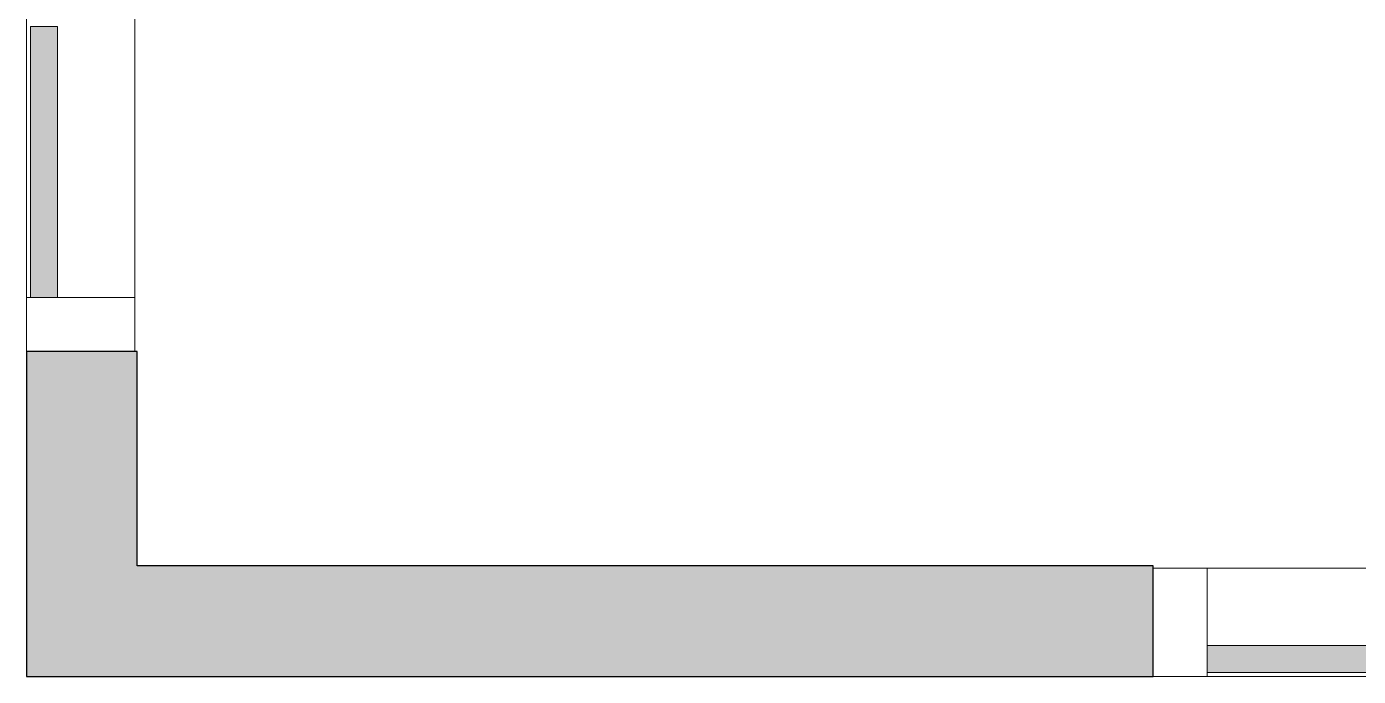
# Model space of a CAD drawing. Header units: millimetres. Extents: x 155927 to 295199, y -4084 to 97293.
# Drawn here: x 162751 to 163980, y 15108 to 15708 of the extents above; entities that cross this region are included whole.
import ezdxf

# ---------------------------------------------------------------- set-up
doc = ezdxf.new("R2010")
doc.units = ezdxf.units.MM
doc.header["$MEASUREMENT"] = 0
for name, color, linetype, lineweight in [('A-GLAZ-CURT', 7, 'CONTINUOUS', 9), ('A-GLAZ-CWMG', 7, 'CONTINUOUS', 9), ('A-WALL-PATT', 7, 'CONTINUOUS', 9), ('I-WALL', 7, 'CONTINUOUS', 9)]:
    doc.layers.add(name, color=color, linetype=linetype, lineweight=lineweight)

msp = doc.modelspace()

# ---------------------------------------------------------------- hatches: boundary and pattern name
at = {"layer": 'A-GLAZ-CURT'}
for points in [[(162779.3, 15457.6), (162779.3, 15707.6), (162754.3, 15707.6), (162754.3, 15457.6)], [(164690.8, 15136.1), (163840.8, 15136.1), (163840.8, 15111.1), (164690.8, 15111.1)]]:
    msp.add_hatch(color=256, dxfattribs=at).paths.add_polyline_path(points, flags=0)
at = {"layer": 'A-WALL-PATT'}
h = msp.add_hatch(color=256, dxfattribs=at)
h.paths.add_polyline_path([(162852.8, 15209.6), (162852.8, 15407.6), (162750.8, 15407.6), (162750.8, 15209.6)], flags=0)
h.paths.add_polyline_path([(162852.8, 18407.6), (162852.8, 22143.1), (162750.8, 22143.1), (162750.8, 18407.6)], flags=0)
h.paths.add_polyline_path([(162852.8, 23153.1), (162852.8, 23250.6), (162750.8, 23250.6), (162750.8, 23153.1)], flags=0)
h = msp.add_hatch(color=256, dxfattribs=at)
h.paths.add_polyline_path([(168603, 15107.6), (168603, 15209.6), (167390.8, 15209.6), (167390.8, 15107.6), (168542.9, 15107.6)], flags=0)
h.paths.add_polyline_path([(163790.8, 15107.6), (163790.8, 15209.6), (162750.8, 15209.6), (162750.8, 15107.6), (163740.2, 15107.6)], flags=0)

# ---------------------------------------------------------------- linework, layer by layer
at = {"layer": 'A-GLAZ-CURT', "lineweight": 20}
for p, q in [((162754.3, 15707.6), (162754.3, 15457.6)), ((162779.3, 15707.6), (162754.3, 15707.6)), ((162779.3, 15457.6), (162779.3, 15707.6)), ((162754.3, 15457.6), (162779.3, 15457.6)), ((164690.8, 15136.1), (163840.8, 15136.1)), ((163840.8, 15136.1), (163840.8, 15111.1)), ((163840.8, 15111.1), (164690.8, 15111.1))]:
    msp.add_line(p, q, dxfattribs=at)
at = {"layer": 'A-GLAZ-CWMG'}
for p, q in [((162750.8, 15707.6), (162750.8, 16607.6)), ((162850.8, 15707.6), (162850.8, 16607.6)), ((162750.8, 15457.6), (162750.8, 15707.6)), ((162850.8, 15457.6), (162850.8, 15707.6)), ((164690.8, 15207.6), (163840.8, 15207.6)), ((164690.8, 15107.6), (163840.8, 15107.6))]:
    msp.add_line(p, q, dxfattribs=at)
at = {"layer": 'A-GLAZ-CWMG', "lineweight": 20, "extrusion": (0, 0, -1)}
for p, q in [((162750.8, 15457.6), (162750.8, 15407.6)), ((162850.8, 15457.6), (162750.8, 15457.6)), ((162850.8, 15407.6), (162850.8, 15457.6)), ((162750.8, 15407.6), (162850.8, 15407.6))]:
    msp.add_line(p, q, dxfattribs=at)
at = {"layer": 'A-GLAZ-CWMG', "lineweight": 20}
for p, q in [((163840.8, 15207.6), (163790.8, 15207.6)), ((163790.8, 15207.6), (163790.8, 15107.6)), ((163840.8, 15107.6), (163840.8, 15207.6)), ((163790.8, 15107.6), (163840.8, 15107.6))]:
    msp.add_line(p, q, dxfattribs=at)
at = {"layer": 'I-WALL', "lineweight": 30}
for p, q in [((162750.8, 15407.6), (162750.8, 15209.6)), ((162852.8, 15407.6), (162750.8, 15407.6)), ((162852.8, 15209.6), (162852.8, 15407.6)), ((162750.8, 15209.6), (162750.8, 15107.6)), ((163790.8, 15209.6), (162852.8, 15209.6)), ((163790.8, 15107.6), (163790.8, 15209.6)), ((162750.8, 15107.6), (163790.8, 15107.6))]:
    msp.add_line(p, q, dxfattribs=at)

doc.saveas('drawing.dxf')
